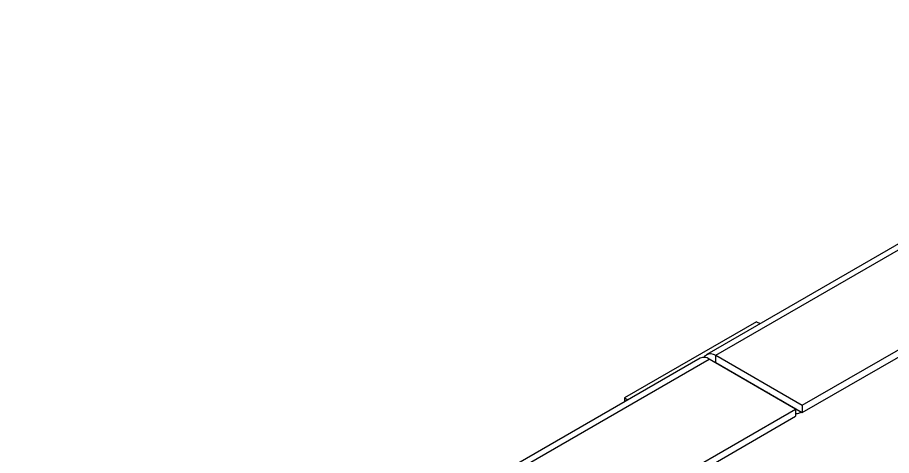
# Model space of a CAD drawing. Header units: metres. Extents: x 0 to 21025, y 0 to 14850.
# Drawn here: x 13675.2 to 14142.8, y 5456.5 to 5691 of the extents above; entities that cross this region are included whole.
import ezdxf

# ---------------------------------------------------------------- set-up
doc = ezdxf.new("R2010")
doc.units = ezdxf.units.M
doc.header["$LTSCALE"] = 25
doc.layers.add('SL4', color=4, linetype='Continuous')

msp = doc.modelspace()

# ---------------------------------------------------------------- linework, layer by layer
at = {"layer": 'SL4'}
for p, q in [((14549.693, 5802.624), (14043.969, 5510.676)), ((14048.731, 5510.204), (14550.966, 5800.138)), ((14095.029, 5483.477), (14574.583, 5760.318)), ((14095.029, 5479.589), (14578.1, 5758.459)), ((14070.636, 5528.173), (13999.925, 5487.353)), ((14070.636, 5528.173), (14072.457, 5527.122)), ((14040.434, 5508.635), (13103.535, 4967.775)), ((13108.297, 4967.303), (14045.196, 5508.163)), ((14091.494, 5481.436), (14045.196, 5508.163)), ((14048.731, 5506.316), (14048.731, 5510.204)), ((14048.731, 5510.204), (14095.029, 5483.477)), ((14048.732, 5506.315), (14048.565, 5506.219)), ((14048.731, 5506.316), (14095.029, 5479.589)), ((14076.186, 5490.466), (14075.955, 5490.407)), ((14077.261, 5489.846), (14077.03, 5489.786)), ((14077.369, 5489.784), (14077.137, 5489.724)), ((13999.925, 5487.353), (14001.747, 5486.301)), ((13999.925, 5487.353), (13999.925, 5485.25)), ((14078.444, 5489.163), (14078.212, 5489.104)), ((14081.273, 5487.337), (14081.209, 5487.567)), ((14082.024, 5487.096), (14082.012, 5486.91)), ((14083.673, 5486.144), (14083.859, 5485.878)), ((14084.051, 5485.926), (14083.819, 5485.867)), ((14085.126, 5485.306), (14084.894, 5485.246)), ((14085.233, 5485.244), (14085.002, 5485.184)), ((14086.308, 5484.623), (14086.076, 5484.564)), ((13154.595, 4940.576), (14091.494, 5481.436)), ((14091.494, 5481.436), (14091.494, 5477.548)), ((14095.029, 5483.477), (14095.029, 5479.589)), ((13154.595, 4936.687), (14091.494, 5477.548)), ((14091.494, 5479.128), (14091.809, 5479.1))]:
    msp.add_line(p, q, dxfattribs=at)
at = {"layer": 'SL4', "flags": 128}
for points in [[(14042.542, 5509.066), (14043.131, 5509.981), (14043.969, 5510.676), (14044.99, 5511.054), (14046.154, 5511.1), (14047.418, 5510.814), (14048.731, 5510.204)], [(14047.683, 5506.728), (14048.075, 5506.62), (14048.731, 5506.316)]]:
    msp.add_lwpolyline(points, dxfattribs=at)
at = {"layer": 'SL4'}
for centre, radius, start, end in [((14042.406, 5504.269), 4.791, 54.38242, 114.30712), ((14092.082, 5482.994), 3.903, 265.98162, 307.79295)]:
    msp.add_arc(centre, radius, start, end, dxfattribs=at)

doc.saveas('drawing.dxf')
